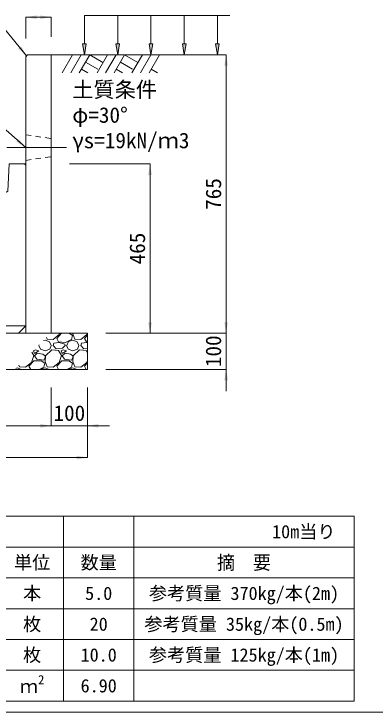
# Model space of a CAD drawing. Units: millimetres at full size. Extents: x 173025 to 194922, y 53822 to 64534.
# Drawn here: x 182307 to 183299, y 61441 to 63361 of the extents above; entities that cross this region are included whole.
import ezdxf
from ezdxf.enums import TextEntityAlignment as Align

# ---------------------------------------------------------------- set-up
doc = ezdxf.new("R2010")
doc.units = ezdxf.units.MM
doc.header["$LTSCALE"] = 20
doc.linetypes.add('USER1', pattern=[28.575, 19.05, -3.175, 3.175, -3.175])
doc.linetypes.add('USER2', pattern=[1.35, 0.75, -0.6])
for name, color, linetype, lineweight in [('0_2', 7, 'Continuous', 20), ('Defpoints_3', 8, 'Continuous', 0), ('パネックス', 2, 'Continuous', 13), ('図枠', 5, 'Continuous', 13), ('基礎材', 7, 'Continuous', 15), ('寸法・材料表', 7, 'Continuous', 13), ('寸法線', 7, 'Continuous', 13), ('引出線', 4, 'Continuous', 13), ('箱型U字側溝', 2, 'Continuous', 9), ('ﾊｯﾁﾝｸﾞ', 7, 'Continuous', 5)]:
    doc.layers.add(name, color=color, linetype=linetype, lineweight=lineweight)
doc.styles.add('ＭＳ ゴシック', font='')
doc.styles.add('ＭＳ Ｐゴシック', font='')
doc.styles.get('ＭＳ ゴシック').set_extended_font_data('MS Gothic')
doc.styles.get('ＭＳ Ｐゴシック').set_extended_font_data('MS PGothic')

# ---------------------------------------------------------------- blocks, each defined once
blk = doc.blocks.new('filled_arrow')
at = {"color": 0, "linetype": 'Continuous', "lineweight": -2}
blk.add_solid([(7.5, 1.25), (0, 0), (7.5, -1.25)], dxfattribs=at)

msp = doc.modelspace()

# ---------------------------------------------------------------- hatches: boundary and pattern name
at = {"layer": '寸法線'}
for points in [[(182505.34, 63278.31), (182500.34, 63248.31), (182495.34, 63278.31)], [(182596.75, 63278.31), (182591.75, 63248.31), (182586.75, 63278.31)], [(182688.17, 63278.31), (182683.17, 63248.31), (182678.17, 63278.31)], [(182779.58, 63278.31), (182774.58, 63248.31), (182769.58, 63278.31)], [(182870.99, 63278.31), (182865.99, 63248.31), (182860.99, 63278.31)], [(182870.99, 63278.31), (182865.99, 63248.31), (182860.99, 63278.31)]]:
    msp.add_hatch(color=256, dxfattribs=at).paths.add_polyline_path(points)

# ---------------------------------------------------------------- linework, layer by layer
at = {"layer": '0_2'}
msp.add_line((182408.93, 63248.31), (182808.93, 63248.31), dxfattribs=at)
at = {"layer": 'Defpoints_3'}
for p, q in [((181302.47, 61979.95), (183241.38, 61979.95)), ((182442.78, 61979.95), (182442.78, 61894.77)), ((182636.38, 61979.95), (182636.38, 61894.77)), ((183241.38, 61979.95), (183241.38, 61894.77))]:
    msp.add_line(p, q, dxfattribs=at)
at = {"layer": 'パネックス'}
for p, q in [((182338.93, 63243.31), (182343.93, 63248.31)), ((182338.93, 62483.31), (182338.93, 63243.31)), ((182343.93, 63248.31), (182408.93, 63248.31)), ((182408.93, 63248.31), (182408.93, 62483.31)), ((182338.93, 62948.31), (182338.93, 62993.31)), ((182338.93, 62948.31), (182318.93, 62948.31)), ((182338.93, 62483.31), (182338.93, 62948.31)), ((182408.93, 62483.31), (182358.93, 62483.31))]:
    msp.add_line(p, q, dxfattribs=at)
at = {"layer": 'パネックス', "linetype": 'USER2', "lineweight": 9}
for p, q in [((182338.93, 63028.31), (182408.93, 63018.31)), ((182338.93, 62958.31), (182408.93, 62968.31))]:
    msp.add_line(p, q, dxfattribs=at)
at = {"layer": '図枠'}
msp.add_line((179921.93, 61441.27), (194921.93, 61441.27), dxfattribs=at)
at = {"layer": '基礎材'}
for p, q in [((181818.93, 62483.31), (182508.93, 62483.31)), ((182508.93, 62483.31), (182508.93, 62383.31)), ((181818.93, 62383.31), (182508.93, 62383.31))]:
    msp.add_line(p, q, dxfattribs=at)
at = {"layer": '寸法・材料表'}
for p, q in [((181302.47, 61894.77), (183241.38, 61894.77)), ((182442.78, 61894.77), (182442.78, 61471.27)), ((182636.38, 61894.77), (182636.38, 61471.27)), ((183241.38, 61894.77), (183241.38, 61471.27)), ((181302.47, 61810.07), (183241.38, 61810.07)), ((181302.47, 61725.37), (183241.38, 61725.37)), ((181302.47, 61640.67), (183241.38, 61640.67)), ((181302.47, 61555.97), (183241.38, 61555.97)), ((181302.47, 61471.27), (183241.38, 61471.27))]:
    msp.add_line(p, q, dxfattribs=at)
at = {"layer": '寸法線'}
for p, q in [((182338.93, 63351.86), (182408.93, 63351.86)), ((182338.93, 63293.31), (182338.93, 63351.86)), ((182408.93, 63298.31), (182408.93, 63351.86)), ((182458.93, 63248.31), (182889.77, 63248.31)), ((182889.77, 62483.31), (182889.77, 63248.31)), ((182458.93, 62948.31), (182680.62, 62948.31)), ((182680.62, 62948.31), (182680.62, 62483.31)), ((182889.77, 62543.31), (182889.77, 62323.31)), ((182558.97, 62483.31), (182889.77, 62483.31)), ((182558.97, 62483.31), (182680.62, 62483.31)), ((182558.97, 62483.31), (182889.77, 62483.31)), ((182558.93, 62383.31), (182889.77, 62383.31)), ((182408.93, 62333.31), (182408.93, 62228.37)), ((182408.93, 62333.31), (182408.93, 62228.37)), ((182508.93, 62333.31), (182508.93, 62228.37)), ((182508.93, 62333.31), (182508.93, 62140.87)), ((181918.93, 62228.37), (182408.93, 62228.37)), ((182348.93, 62228.37), (182568.93, 62228.37)), ((182508.93, 62140.87), (181818.93, 62140.87))]:
    msp.add_line(p, q, dxfattribs=at)
at = {"layer": '寸法線', "lineweight": 9}
for p, q in [((182900.34, 63356.86), (182500.34, 63356.86)), ((182500.34, 63278.31), (182500.34, 63356.86)), ((182591.75, 63278.31), (182591.75, 63356.86)), ((182683.17, 63278.31), (182683.17, 63356.86)), ((182774.58, 63278.31), (182774.58, 63356.86)), ((182865.99, 63278.31), (182865.99, 63356.86))]:
    msp.add_line(p, q, dxfattribs=at)
at = {"layer": '寸法線', "linetype": 'USER1', "lineweight": 9}
msp.add_line((182287.07, 62993.31), (182450.78, 62993.31), dxfattribs=at)
at = {"layer": '寸法線', "lineweight": 9}
for points in [[(182505.34, 63278.31), (182500.34, 63248.31), (182495.34, 63278.31)], [(182596.75, 63278.31), (182591.75, 63248.31), (182586.75, 63278.31)], [(182688.17, 63278.31), (182683.17, 63248.31), (182678.17, 63278.31)], [(182779.58, 63278.31), (182774.58, 63248.31), (182769.58, 63278.31)], [(182870.99, 63278.31), (182865.99, 63248.31), (182860.99, 63278.31)], [(182870.99, 63278.31), (182865.99, 63248.31), (182860.99, 63278.31)]]:
    msp.add_lwpolyline(points, close=True, dxfattribs=at)
at = {"layer": '引出線'}
for points in [[(182341.43, 63245.81), (182134.88, 63498.81), (181735.03, 63498.81)], [(182338.93, 62993.31), (182136.47, 63171.75), (181964.72, 63171.75)]]:
    msp.add_lwpolyline(points, dxfattribs=at)
at = {"layer": '箱型U字側溝'}
msp.add_line((181918.93, 62503.31), (182338.93, 62503.31), dxfattribs=at)
at = {"layer": '箱型U字側溝', "lineweight": 13}
msp.add_lwpolyline([(182003.93, 62853.31), (181967.93, 62873.31), (181963.93, 62948.31), (181921.93, 62948.31), (181918.93, 62945.31), (181918.93, 62503.31), (181938.93, 62483.31), (182318.93, 62483.31), (182338.93, 62503.31), (182338.93, 62945.31), (182335.93, 62948.31), (182293.93, 62948.31), (182289.93, 62873.31), (182253.93, 62853.31), (182251.93, 62813.31), (182278.93, 62748.31), (182278.93, 62603.31)], dxfattribs=at)
at = {"layer": 'ﾊｯﾁﾝｸﾞ', "lineweight": 9}
for p, q in [((182467.57, 63248.3), (182438.93, 63198.68)), ((182491.2, 63248.3), (182462.55, 63198.68)), ((182514.82, 63248.3), (182486.17, 63198.68)), ((182514.82, 63248.3), (182551.39, 63227.19)), ((182563.58, 63248.3), (182534.93, 63198.68)), ((182587.2, 63248.3), (182558.55, 63198.68)), ((182610.82, 63248.3), (182582.17, 63198.68)), ((182610.82, 63248.3), (182647.39, 63227.19)), ((182659.57, 63248.3), (182630.93, 63198.68)), ((182683.2, 63248.3), (182654.55, 63198.68)), ((182706.82, 63248.3), (182678.17, 63198.68)), ((182503.4, 63228.52), (182536.81, 63209.23)), ((182599.4, 63228.52), (182632.81, 63209.23)), ((182491.98, 63208.73), (182509.39, 63198.68)), ((182587.97, 63208.73), (182605.39, 63198.68)), ((182683.97, 63208.73), (182701.39, 63198.68))]:
    msp.add_line(p, q, dxfattribs=at)
at = {"layer": 'ﾊｯﾁﾝｸﾞ'}
for p, q in [((182424.15, 62468.41), (182437.65, 62483.41)), ((182431.01, 62479.08), (182432.39, 62483.41)), ((182458.03, 62483.41), (182467.58, 62476.79)), ((182468.44, 62483.41), (182468.34, 62481.36)), ((182507.21, 62479.08), (182508.59, 62483.41)), ((182387.83, 62462.49), (182392.14, 62463.84)), ((182392.14, 62463.84), (182404.34, 62459.26)), ((182396.46, 62471.12), (182398.24, 62466.88)), ((182398.24, 62466.88), (182414.24, 62466.12)), ((182414.24, 62466.12), (182431.01, 62479.08)), ((182429.48, 62459.26), (182424.15, 62468.41)), ((182464.53, 62466.12), (182448.53, 62457.74)), ((182456.15, 62460.03), (182468.34, 62463.84)), ((182467.58, 62476.79), (182464.53, 62466.12)), ((182468.34, 62481.36), (182474.44, 62466.88)), ((182468.34, 62463.84), (182480.54, 62459.26)), ((182474.44, 62466.88), (182490.44, 62466.12)), ((182490.44, 62466.12), (182507.21, 62479.08)), ((182500.35, 62468.41), (182508.75, 62477.74)), ((182505.68, 62459.26), (182500.35, 62468.41)), ((182374.64, 62449.3), (182379.19, 62438.69)), ((182375.38, 62449.36), (182375.89, 62450.55)), ((182404.34, 62459.26), (182408.91, 62449.36)), ((182405.1, 62438.69), (182408.91, 62449.36)), ((182414.24, 62449.36), (182416.53, 62455.45)), ((182422.62, 62440.21), (182414.24, 62449.36)), ((182431.01, 62456.98), (182416.53, 62455.45)), ((182448.53, 62457.74), (182429.48, 62459.26)), ((182446.25, 62453.17), (182431.01, 62456.98)), ((182447.01, 62449.36), (182440.15, 62441.74)), ((182447.01, 62449.36), (182446.25, 62453.17)), ((182450.82, 62449.36), (182455.39, 62438.69)), ((182451.58, 62449.36), (182456.15, 62460.03)), ((182480.54, 62459.26), (182485.11, 62449.36)), ((182481.3, 62438.69), (182485.11, 62449.36)), ((182490.44, 62449.36), (182492.73, 62455.45)), ((182498.82, 62440.21), (182490.44, 62449.36)), ((182507.21, 62456.98), (182492.73, 62455.45)), ((182508.75, 62459.02), (182505.68, 62459.26)), ((182508.75, 62456.59), (182507.21, 62456.98)), ((182360.9, 62421.93), (182355.73, 62430.39)), ((182360.16, 62434.82), (182363.19, 62427.26)), ((182365.47, 62437.17), (182360.28, 62434.94)), ((182363.19, 62427.26), (182374.62, 62434.12)), ((182370.81, 62428.02), (182363.19, 62420.4)), ((182374.62, 62434.12), (182365.47, 62437.17)), ((182386.05, 62425.74), (182370.81, 62428.02)), ((182379.19, 62438.69), (182392.14, 62434.88)), ((182392.14, 62420.4), (182386.05, 62425.74)), ((182392.14, 62434.88), (182405.1, 62438.69)), ((182410.43, 62437.17), (182392.91, 62421.16)), ((182428.72, 62435.64), (182410.43, 62437.17)), ((182440.15, 62441.74), (182422.62, 62440.21)), ((182437.1, 62421.93), (182428.72, 62435.64)), ((182441.67, 62437.17), (182436.34, 62434.88)), ((182436.34, 62434.88), (182439.39, 62427.26)), ((182439.39, 62427.26), (182450.82, 62434.12)), ((182447.01, 62428.02), (182439.39, 62420.4)), ((182450.82, 62434.12), (182441.67, 62437.17)), ((182462.25, 62425.74), (182447.01, 62428.02)), ((182455.39, 62438.69), (182468.34, 62434.88)), ((182468.34, 62420.4), (182462.25, 62425.74)), ((182468.34, 62434.88), (182481.3, 62438.69)), ((182486.63, 62437.17), (182469.11, 62421.16)), ((182504.92, 62435.64), (182486.63, 62437.17)), ((182508.75, 62441.08), (182498.82, 62440.21)), ((182508.75, 62429.38), (182504.92, 62435.64)), ((182347.95, 62392.21), (182361.66, 62407.45)), ((182354.81, 62402.88), (182360.9, 62421.93)), ((182361.66, 62407.45), (182381.48, 62407.45)), ((182363.19, 62420.4), (182369.28, 62411.26)), ((182369.28, 62411.26), (182388.33, 62408.97)), ((182381.48, 62407.45), (182391.38, 62400.59)), ((182388.33, 62408.97), (182392.14, 62415.83)), ((182392.91, 62421.16), (182392.14, 62405.16)), ((182392.14, 62415.83), (182392.14, 62420.4)), ((182392.14, 62405.16), (182398.24, 62390.68)), ((182424.15, 62392.21), (182437.86, 62407.45)), ((182431.01, 62402.88), (182437.1, 62421.93)), ((182437.86, 62407.45), (182457.68, 62407.45)), ((182439.39, 62420.4), (182445.48, 62411.26)), ((182445.48, 62411.26), (182464.53, 62408.97)), ((182457.68, 62407.45), (182467.58, 62400.59)), ((182464.53, 62408.97), (182468.34, 62415.83)), ((182469.11, 62421.16), (182468.34, 62405.16)), ((182468.34, 62415.83), (182468.34, 62420.4)), ((182468.34, 62405.16), (182474.44, 62390.68)), ((182507.21, 62402.88), (182508.75, 62407.7)), ((182311.63, 62386.29), (182315.94, 62387.64)), ((182315.94, 62387.64), (182327.22, 62383.41)), ((182320.26, 62394.92), (182322.04, 62390.68)), ((182322.04, 62390.68), (182338.04, 62389.92)), ((182338.04, 62389.92), (182354.81, 62402.88)), ((182353.08, 62383.41), (182347.95, 62392.21)), ((182388.33, 62389.92), (182375.9, 62383.41)), ((182379.95, 62383.83), (182392.14, 62387.64)), ((182391.38, 62400.59), (182388.33, 62389.92)), ((182392.14, 62387.64), (182403.42, 62383.41)), ((182398.24, 62390.68), (182414.24, 62389.92)), ((182414.24, 62389.92), (182431.01, 62402.88)), ((182429.28, 62383.41), (182424.15, 62392.21)), ((182464.53, 62389.92), (182452.1, 62383.41)), ((182456.15, 62383.83), (182468.34, 62387.64)), ((182467.58, 62400.59), (182464.53, 62389.92)), ((182468.34, 62387.64), (182479.62, 62383.41)), ((182474.44, 62390.68), (182490.44, 62389.92)), ((182490.44, 62389.92), (182507.21, 62402.88)), ((182500.35, 62392.21), (182508.75, 62401.54)), ((182505.48, 62383.41), (182500.35, 62392.21)), ((182379.77, 62383.41), (182379.95, 62383.83)), ((182455.97, 62383.41), (182456.15, 62383.83))]:
    msp.add_line(p, q, dxfattribs=at)

# ---------------------------------------------------------------- block references
at = {"layer": '寸法線', "xscale": 4, "yscale": 4}
for p in [(182338.93, 63351.86), (182508.93, 62228.37)]:
    msp.add_blockref('filled_arrow', p, dxfattribs=at)
for p, rotation in [((182408.93, 63351.86), 180), ((182889.77, 63248.31), 270), ((182680.62, 62948.31), 270), ((182680.62, 62483.31), 90), ((182889.77, 62483.31), 90), ((182889.77, 62483.31), 90), ((182889.77, 62383.31), 270), ((182408.93, 62228.37), 180), ((182408.93, 62228.37), 180), ((182508.93, 62140.87), 180)]:
    msp.add_blockref('filled_arrow', p, dxfattribs=dict(at, rotation=rotation))
at = {"layer": '引出線', "xscale": 4, "yscale": 4}
for p, rotation in [((182341.43, 63245.81), 129.2), ((182338.93, 62993.31), 138.6)]:
    msp.add_blockref('filled_arrow', p, dxfattribs=dict(at, rotation=rotation))

# ---------------------------------------------------------------- texts
at = {"layer": '寸法・材料表', "style": 'ＭＳ ゴシック'}
msp.add_text('10m当り\u3000', height=36.55, dxfattribs=at).set_placement((183240.22, 61937.36), align=Align.MIDDLE_RIGHT)
for s, p in [('単位', (182356.63, 61852.42)), ('数量', (182539.58, 61852.42)), ('本', (182356.63, 61767.72)), ('参考質量 370kg/本(2m)', (182938.88, 61767.72)), ('5.0', (182539.58, 61767.72)), ('枚', (182356.63, 61683.02)), ('20', (182539.58, 61683.02)), ('参考質量 35kg/本(0.5m)', (182938.88, 61683.02)), ('枚', (182356.63, 61598.32)), ('参考質量 125kg/本(1m)', (182938.88, 61598.32)), ('10.0', (182539.58, 61598.32)), ('6.90', (182539.58, 61513.62))]:
    msp.add_text(s, height=36.55, dxfattribs=at).set_placement(p, align=Align.MIDDLE_CENTER)
at = {"layer": '寸法・材料表', "style": 'ＭＳ Ｐゴシック', "width": 0.95}
msp.add_text('摘\u3000要', height=38.1, dxfattribs=at).set_placement((182938.88, 61852.42), align=Align.MIDDLE_CENTER)
at = {"layer": '寸法・材料表', "style": 'ＭＳ ゴシック'}
for s, height, p in [('2', 25.59, (182372.83, 61509.64)), ('ｍ', 36.55, (182322.97, 61482.69))]:
    msp.add_text(s, height=height, dxfattribs=at).set_placement(p, align=Align.BOTTOM_LEFT)
at = {"layer": '寸法線', "style": 'ＭＳ ゴシック'}
for s, p in [('土質条件', (182466.89, 63174.32)), ('φ=30°', (182466.89, 63104.32)), ('γs=19kN/ｍ3', (182466.89, 63034.32))]:
    msp.add_text(s, height=42.72, dxfattribs=at).set_placement(p, align=Align.TOP_LEFT)
for s, p in [('765', (182854.77, 62865.81)), ('465', (182645.62, 62715.81)), ('100', (182854.77, 62433.31))]:
    msp.add_text(s, height=42.72, rotation=90, dxfattribs=at).set_placement(p, align=Align.MIDDLE_CENTER)
msp.add_text('100', height=42.72, dxfattribs=at).set_placement((182458.93, 62263.37), align=Align.MIDDLE_CENTER)

doc.saveas('drawing.dxf')
